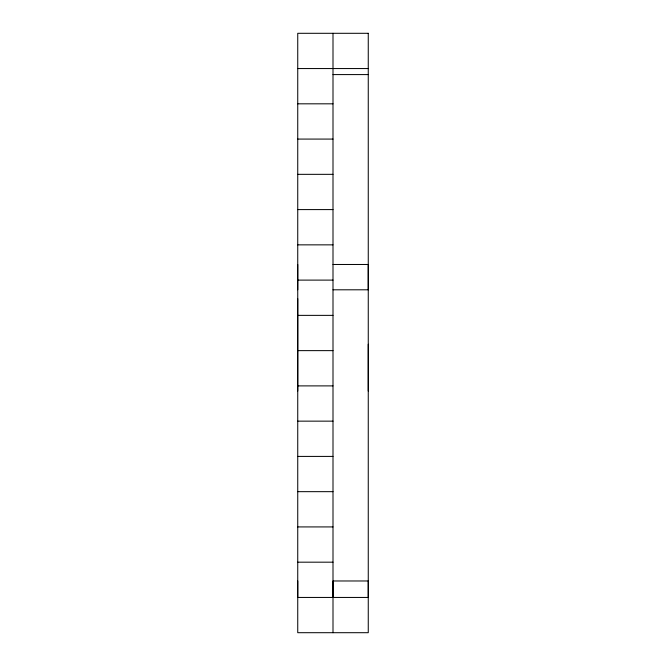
<?xml version="1.0" encoding="UTF-8"?>
<svg xmlns="http://www.w3.org/2000/svg" width="666" height="666" viewBox="0 0 666 666"><rect width="100%" height="100%" fill="white"/><g stroke="black" fill="none" stroke-linecap="round" stroke-linejoin="round"><path stroke-width="1" d="M297.744 580.977L297.744 597.444L368.256 597.444L368.256 580.977L333 580.977L333 597.444M297.744 391.075L297.744 298.659M297.744 289.802L297.744 264.477M368.256 391.075L368.256 344.239M297.744 68.556L368.256 68.556M333 74.584L368.256 74.584M297.744 103.821L333 103.821M297.744 139.077L333 139.077M297.744 174.334L333 174.334M297.744 209.59L333 209.59M297.744 244.855L333 244.855M333 264.477L368.256 264.477L368.256 289.802L333 289.802M297.744 280.111L333 280.111M297.744 315.368L333 315.368M297.744 350.632L333 350.632M297.744 385.889L333 385.889M297.744 421.145L333 421.145M297.744 456.41L333 456.41M297.744 491.666L333 491.666M297.744 526.923L333 526.923M297.744 562.179L333 562.179M333 33.3L333 632.7M368.256 33.3L297.744 33.3L297.744 632.7L368.256 632.7L368.256 33.3"/></g></svg>
